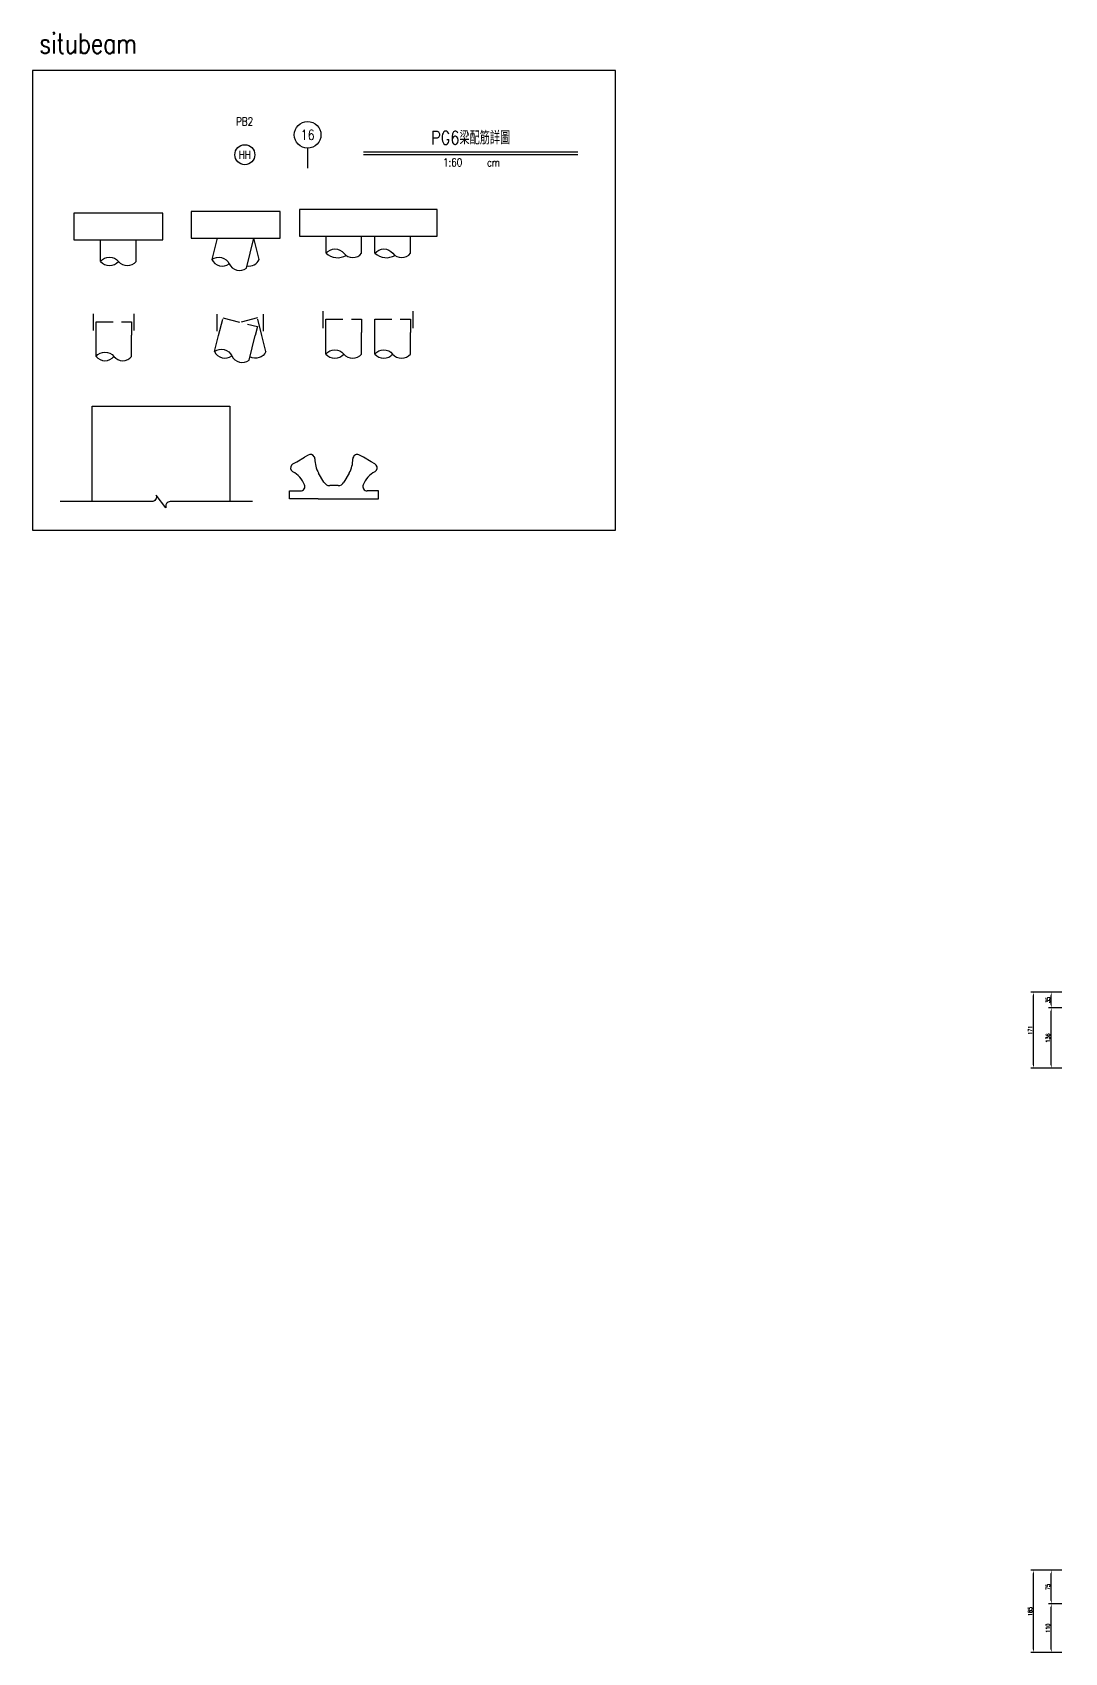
# Model space of a CAD drawing. Extents: x -46 to 10091, y -1640 to 3150.
# Drawn here: x 2531 to 4852, y -1330 to 2314 of the extents above; entities that cross this region are included whole.
import ezdxf
from ezdxf.enums import TextEntityAlignment as Align

# ---------------------------------------------------------------- set-up
doc = ezdxf.new("R2010")
doc.units = 0
doc.header["$LTSCALE"] = 3
doc.linetypes.add('DASHED', pattern=[19.05, 12.7, -6.35])
doc.layers.get('0').update_dxf_attribs({"linetype": 'CONTINUOUS'})
for name, color, linetype in [('HB_0', 7, 'CONTINUOUS'), ('HB_DIM', 1, 'CONTINUOUS'), ('HB_SYMBOLS', 7, 'CONTINUOUS'), ('大樑編號', 2, 'CONTINUOUS')]:
    doc.layers.add(name, color=color, linetype=linetype)
doc.styles.get("Standard").update_dxf_attribs({"font": 'ROMANS.shx', "width": 0.8, "bigfont": 'LCHINA.shx'})
doc.dimstyles.new('30', dxfattribs={"dimscale": 3, "dimtxt": 3, "dimasz": 2.5, "dimexe": 2, "dimexo": 2, "dimgap": 1, "dimtad": 1, "dimdsep": 46, "dimtxsty": 'Standard', "dimcen": 0, "dimclrd": 256, "dimclre": 256, "dimclrt": 2, "dimadec": 0, "dimazin": 0, "dimtfac": 1, "dimtix": 1, "dimtmove": 2, "dimatfit": 3, "dimfxl": 0, "dimtolj": 1, "dimtzin": 0, "dimarcsym": 0})

# ---------------------------------------------------------------- blocks, each defined once
blk = doc.blocks.new('預鑄樁帽2x2')
at = {"layer": 'HB_0'}
blk.add_lwpolyline([(-100, 0), (100, 0), (100, 60), (-100, 60)], close=True, dxfattribs=at)
blk = doc.blocks.new('cap_pile')
at = {"linetype": 'Continuous'}
for p, q in [((-40, -108.1), (-40, -60)), ((40, -108.1), (40, -60))]:
    blk.add_line(p, q, dxfattribs=at)
for points in [[(-40, -108.1, -0.48), (0, -108.1, 0.48), (40, -108.1, 0.48)], [(-40, -108.1, 0.48), (0, -108.1, 0.48)]]:
    blk.add_lwpolyline(points, format="xyb", dxfattribs=at)
blk.add_blockref('預鑄樁帽2x2', (0, -60))
blk = doc.blocks.new('cap_pile_raked')
at = {"linetype": 'Continuous'}
for points in [[(-41.2, -60), (-53.2, -108.1)], [(24.4, -127.5), (41.2, -60)]]:
    blk.add_lwpolyline(points, dxfattribs=at)
blk.add_lwpolyline([(53.2, -108.1), (41.2, -60)])
for points in [[(-53.2, -108.1, -0.48), (-14.4, -117.8, 0.48), (24.4, -127.5, 0.48)], [(-53.2, -108.1, 0.48), (-14.4, -117.8, 0.48)], [(25.6, -122.6, 0.340232), (53.2, -108.1)]]:
    blk.add_lwpolyline(points, format="xyb", dxfattribs=at)
blk.add_blockref('預鑄樁帽2x2', (0, -60))
blk = doc.blocks.new('feader_top')
at = {"color": 7, "linetype": 'Continuous'}
for p, q in [((-92.3, 78.7), (-83.7, 83.7)), ((-83.7, 83.7), (-66.3, 93.7)), ((-57.7, 98.7), (-66.3, 93.7)), ((66.3, 93.7), (57.7, 98.7)), ((83.7, 83.7), (66.3, 93.7)), ((92.3, 78.7), (83.7, 83.7)), ((-22.4, 37.5), (-34.4, 58.3)), ((34.4, 58.3), (22.4, 37.5)), ((-100, 0), (-100, 18)), ((-100, 18), (-75.1, 18)), ((-35, 0), (-100, 0)), ((-35, 0), (35, 0)), ((0, 30), (-9.4, 30)), ((9.4, 30), (0, 30)), ((35, 0), (100, 0)), ((100, 18), (75.1, 18)), ((100, 0), (100, 18))]:
    blk.add_line(p, q, dxfattribs=at)
for centre, radius, start, end in [((-87.3, 70), 10, 120, 210), ((-52.7, 90), 10, 30, 120), ((-53.2, 89.6), 10.7, 1.3853, 30.3798), ((17.4, 88.6), 60, 178.7643, 210.2362), ((-17.4, 88.6), 60, 329.7638, 1.2357), ((53.2, 89.6), 10.7, 149.6202, 178.6147), ((52.7, 90), 10, 60, 150), ((87.3, 70), 10, 330, 60), ((-86.7, 70.3), 10.7, 209.6202, 238.6147), ((-121.1, 8.6), 60, 22.8745, 61.2357), ((-9.4, 45), 15, 210, 270), ((9.4, 45), 15, 270, 330), ((121.1, 8.6), 60, 118.7643, 157.1255), ((86.7, 70.3), 10.7, 301.3853, 330.3798), ((-75.1, 28), 10, 270, 22.8745), ((75.1, 28), 10, 157.1255, 270)]:
    blk.add_arc(centre, radius, start, end, dxfattribs=at)
blk = doc.blocks.new('cap_pile_two')
for p, q in [((-95, -98.1), (-95, -60)), ((-15, -98.1), (-15, -60)), ((-15, -60), (15, -60)), ((15, -98.1), (15, -60)), ((95, -98.1), (95, -60))]:
    blk.add_line(p, q)
blk.add_lwpolyline([(-155, -60), (155, -60), (155, 0), (-155, 0)], close=True)
for points in [[(-95, -98.1, -0.48), (-55, -98.1, 0.48), (-15, -98.1, 0.48)], [(-95, -98.1, 0.326111), (-49.8, -103, 0.326111)], [(15, -98.1, -0.48), (55, -98.1, 0.48), (95, -98.1, 0.48)], [(15, -98.1, 0.326111), (60.2, -103, 0.326111)]]:
    blk.add_lwpolyline(points, format="xyb")
blk = doc.blocks.new('fender_bottom')
at = {"linetype": 'Continuous'}
blk.add_line((-155, 0), (155, 0), dxfattribs=at)
for points in [[(-155, -215), (-155, 0)], [(155, 0), (155, -215)]]:
    blk.add_lwpolyline(points)
at = {"color": 1, "linetype": 'Continuous'}
blk.add_lwpolyline([(205.5, -215), (20.8, -215, 0.529473), (11.1, -229.3), (-11.1, -200.7, -0.532815), (-20.8, -215), (-227, -215)], format="xyb", dxfattribs=at)
blk = doc.blocks.new('title_beam')
at = {"color": 3, "linetype": 'Continuous'}
blk.add_line((-241.2, 0), (241.2, 0), dxfattribs=at)
at = {"color": 1, "linetype": 'Continuous'}
blk.add_line((-241.2, -6), (241.2, -6), dxfattribs=at)
at = {"color": 3, "linetype": 'Continuous', "width": 0.8}
blk.add_attdef('TITLE', text='', height=30, dxfattribs=at).set_placement((0, 33), align=Align.MIDDLE)
at = {"linetype": 'Continuous', "width": 0.8}
blk.add_attdef('SCALE', text='', height=18, dxfattribs=at).set_placement((-40.6, -24), align=Align.MIDDLE)
blk.add_attdef('CM', (36.5, -33), '', height=18, dxfattribs=at)
blk = doc.blocks.new('pile')
at = {"color": 252, "linetype": 'DASHED'}
for p, q in [((-46, -40), (-46, 0)), ((46, -40), (46, 0))]:
    blk.add_line(p, q, dxfattribs=at)
at = {"linetype": 'Continuous'}
for p, q in [((-40, -98.1), (-40, -50)), ((40, -98.1), (40, -50))]:
    blk.add_line(p, q, dxfattribs=at)
at = {"color": 252, "linetype": 'DASHED'}
blk.add_lwpolyline([(-40, -50), (-40, -20), (40, -20), (40, -50)], dxfattribs=at)
at = {"linetype": 'Continuous'}
for points in [[(-40, -98.1, -0.48), (0, -98.1, 0.48), (40, -98.1, 0.48)], [(-40, -98.1, 0.48), (0, -98.1, 0.48)]]:
    blk.add_lwpolyline(points, format="xyb", dxfattribs=at)
blk = doc.blocks.new('pile_racked')
at = {"layer": 'HB_0', "color": 252, "linetype": 'DASHED'}
for p, q in [((-52.2, -40), (-52.2, 0)), ((52.2, -40), (52.2, 0))]:
    blk.add_line(p, q, dxfattribs=at)
at = {"layer": 'HB_0', "linetype": 'Continuous'}
for p, q in [((-57.7, -86), (-48.7, -50)), ((19.9, -105.4), (33.7, -50)), ((57.7, -86), (48.7, -50))]:
    blk.add_line(p, q, dxfattribs=at)
at = {"layer": 'HB_0', "color": 252, "linetype": 'DASHED'}
for points in [[(-48.7, -50), (-38.8, -10.3), (38.8, -29.7), (33.7, -50)], [(48.7, -50), (38.8, -10.3), (0, -20)]]:
    blk.add_lwpolyline(points, dxfattribs=at)
at = {"layer": 'HB_0', "linetype": 'Continuous'}
for points in [[(-57.7, -86, -0.48), (-18.9, -95.7, 0.48), (19.9, -105.4, 0.48)], [(-57.7, -86, 0.48), (-18.9, -95.7, 0.48)], [(57.7, -86, -0.439137), (21.8, -97.6, -0.439137)]]:
    blk.add_lwpolyline(points, format="xyb", dxfattribs=at)
blk = doc.blocks.new('pile_two')
at = {"color": 252, "linetype": 'DASHED'}
for p, q in [((101, -40), (101, 0)), ((-101, -40), (-101, 0))]:
    blk.add_line(p, q, dxfattribs=at)
at = {"linetype": 'Continuous'}
for p, q in [((-95, -98.1), (-95, -50)), ((-15, -98.1), (-15, -50)), ((15, -98.1), (15, -50)), ((95, -98.1), (95, -50))]:
    blk.add_line(p, q, dxfattribs=at)
at = {"color": 252, "linetype": 'DASHED'}
for points in [[(-95, -50), (-95, -20), (-15, -20), (-15, -50)], [(15, -50), (15, -20), (95, -20), (95, -50)]]:
    blk.add_lwpolyline(points, dxfattribs=at)
at = {"linetype": 'Continuous'}
for points in [[(-95, -98.1, -0.48), (-55, -98.1, 0.48), (-15, -98.1, 0.48)], [(-95, -98.1, 0.48), (-55, -98.1, 0.48)], [(15, -98.1, -0.48), (55, -98.1, 0.48), (95, -98.1, 0.48)], [(15, -98.1, 0.48), (55, -98.1, 0.48)]]:
    blk.add_lwpolyline(points, format="xyb", dxfattribs=at)
blk = doc.blocks.new('line_guide')
at = {"color": 4, "linetype": 'Continuous'}
blk.add_line((0, 0), (0, -45), dxfattribs=at)
blk.add_circle((0, 30), 30, dxfattribs=at)
at = {"color": 4, "linetype": 'Continuous', "width": 0.8}
blk.add_attdef('A', text='', height=22.5, dxfattribs=at).set_placement((0, 30), align=Align.MIDDLE)
blk = doc.blocks.new('line_tag')
at = {"layer": 'HB_SYMBOLS', "color": 4, "linetype": 'Continuous'}
blk.add_circle((0, 0), 22.5, dxfattribs=at)
at = {"color": 4, "linetype": 'Continuous', "width": 0.8}
blk.add_attdef('A', text='', height=18, dxfattribs=at).set_placement((0, 0), align=Align.MIDDLE)
blk = doc.blocks.new('*D83')
at = {"layer": 'HB_DIM', "linetype": 'Continuous', "lineweight": -2}
for p, q in [((4845.9, 155.2), (4775.9, 155.2)), ((4781.9, -8.3), (4781.9, 147.7)), ((4845.9, -15.8), (4775.9, -15.8))]:
    blk.add_line(p, q, dxfattribs=at)
at = {"layer": 'HB_DIM'}
for points in [[(4783.2, 147.7), (4780.7, 147.7), (4781.9, 155.2)], [(4780.7, -8.3), (4783.2, -8.3), (4781.9, -15.8)]]:
    blk.add_solid(points, dxfattribs=at)
at = {"layer": 'HB_DIM', "color": 2, "linetype": 'Continuous', "insert": (4774.4, 69.7), "char_height": 9, "attachment_point": 5, "rotation": 90}
blk.add_mtext('\\A1;171', dxfattribs=at)
blk = doc.blocks.new('*D84')
at = {"layer": 'HB_DIM', "linetype": 'Continuous', "lineweight": -2}
for p, q in [((4845.9, 120.2), (4815.9, 120.2)), ((4821.9, -8.3), (4821.9, 112.7)), ((4845.9, -15.8), (4815.9, -15.8))]:
    blk.add_line(p, q, dxfattribs=at)
at = {"layer": 'HB_DIM'}
for points in [[(4823.2, 112.7), (4820.7, 112.7), (4821.9, 120.2)], [(4820.7, -8.3), (4823.2, -8.3), (4821.9, -15.8)]]:
    blk.add_solid(points, dxfattribs=at)
at = {"layer": 'HB_DIM', "color": 2, "linetype": 'Continuous', "insert": (4814.4, 52.2), "char_height": 9, "attachment_point": 5, "rotation": 90}
blk.add_mtext('\\A1;136', dxfattribs=at)
blk = doc.blocks.new('*D85')
at = {"layer": 'HB_DIM', "linetype": 'Continuous', "lineweight": -2}
for p, q in [((4845.9, 155.2), (4815.9, 155.2)), ((4821.9, 127.7), (4821.9, 147.7)), ((4845.9, 120.2), (4815.9, 120.2))]:
    blk.add_line(p, q, dxfattribs=at)
at = {"layer": 'HB_DIM'}
for points in [[(4823.2, 147.7), (4820.7, 147.7), (4821.9, 155.2)], [(4820.7, 127.7), (4823.2, 127.7), (4821.9, 120.2)]]:
    blk.add_solid(points, dxfattribs=at)
at = {"layer": 'HB_DIM', "color": 2, "linetype": 'Continuous', "insert": (4814.4, 137.7), "char_height": 9, "attachment_point": 5, "rotation": 90}
blk.add_mtext('\\A1;35', dxfattribs=at)
blk = doc.blocks.new('*D104')
at = {"layer": 'HB_DIM', "linetype": 'Continuous', "lineweight": -2}
for p, q in [((4845.9, -1144.8), (4775.9, -1144.8)), ((4781.9, -1322.3), (4781.9, -1152.3)), ((4845.9, -1329.8), (4775.9, -1329.8))]:
    blk.add_line(p, q, dxfattribs=at)
at = {"layer": 'HB_DIM'}
for points in [[(4783.2, -1152.3), (4780.7, -1152.3), (4781.9, -1144.8)], [(4780.7, -1322.3), (4783.2, -1322.3), (4781.9, -1329.8)]]:
    blk.add_solid(points, dxfattribs=at)
at = {"layer": 'HB_DIM', "color": 2, "linetype": 'Continuous', "insert": (4774.4, -1237.3), "char_height": 9, "attachment_point": 5, "rotation": 90}
blk.add_mtext('\\A1;185', dxfattribs=at)
blk = doc.blocks.new('*D105')
at = {"layer": 'HB_DIM', "linetype": 'Continuous', "lineweight": -2}
for p, q in [((4845.9, -1219.8), (4815.9, -1219.8)), ((4821.9, -1322.3), (4821.9, -1227.3)), ((4845.9, -1329.8), (4815.9, -1329.8))]:
    blk.add_line(p, q, dxfattribs=at)
at = {"layer": 'HB_DIM'}
for points in [[(4823.2, -1227.3), (4820.7, -1227.3), (4821.9, -1219.8)], [(4820.7, -1322.3), (4823.2, -1322.3), (4821.9, -1329.8)]]:
    blk.add_solid(points, dxfattribs=at)
at = {"layer": 'HB_DIM', "color": 2, "linetype": 'Continuous', "insert": (4814.4, -1274.8), "char_height": 9, "attachment_point": 5, "rotation": 90}
blk.add_mtext('\\A1;110', dxfattribs=at)
blk = doc.blocks.new('*D106')
at = {"layer": 'HB_DIM', "linetype": 'Continuous', "lineweight": -2}
for p, q in [((4845.9, -1144.8), (4815.9, -1144.8)), ((4821.9, -1212.3), (4821.9, -1152.3)), ((4845.9, -1219.8), (4815.9, -1219.8))]:
    blk.add_line(p, q, dxfattribs=at)
at = {"layer": 'HB_DIM'}
for points in [[(4823.2, -1152.3), (4820.7, -1152.3), (4821.9, -1144.8)], [(4820.7, -1212.3), (4823.2, -1212.3), (4821.9, -1219.8)]]:
    blk.add_solid(points, dxfattribs=at)
at = {"layer": 'HB_DIM', "color": 2, "linetype": 'Continuous', "insert": (4814.4, -1182.3), "char_height": 9, "attachment_point": 5, "rotation": 90}
blk.add_mtext('\\A1;75', dxfattribs=at)

msp = doc.modelspace()

# ---------------------------------------------------------------- linework, layer by layer
at = {"linetype": 'Continuous'}
msp.add_lwpolyline([(2530.914, 2228.308), (2530.914, 1194.643), (3842.054, 1194.643), (3842.054, 2228.308)], close=True, dxfattribs=at)

# ---------------------------------------------------------------- block references
for name, p, values in [('line_guide', (3149.808, 2053.345), {'A': '16'}), ('title_beam', (3516.411, 2045.17), {'TITLE': 'PG6梁配筋詳圖', 'SCALE': '1:60', 'CM': 'cm'}), ('line_tag', (3008.605, 2038.634), {'A': 'HH'})]:
    msp.add_blockref(name, p, dxfattribs=at).add_auto_attribs(values)
for name, p in [('cap_pile', (2724.337, 1906.917)), ('cap_pile', (2724.337, 1906.917)), ('cap_pile_raked', (2987.724, 1911.211)), ('cap_pile_two', (3286.257, 1915.173)), ('pile', (2714.091, 1682.993)), ('pile_racked', (2998.264, 1681.892)), ('pile_two', (3285.993, 1688.53)), ('fender_bottom', (2820.161, 1473.479)), ('feader_top', (3208.843, 1264.483))]:
    msp.add_blockref(name, p, dxfattribs=at)

# ---------------------------------------------------------------- texts
at = {"linetype": 'Continuous', "insert": (2546.484, 2311.491), "char_height": 45, "width": 231.61621, "attachment_point": 1}
msp.add_mtext('{situbeam}', dxfattribs=at)
at = {"layer": '大樑編號', "linetype": 'Continuous', "width": 0.8}
msp.add_text('PB2', height=18, rotation=360, dxfattribs=at).set_placement((3008.059, 2113.297), align=Align.MIDDLE)

# ---------------------------------------------------------------- dimensions: what is measured, and where the dimension line sits
at = {"layer": 'HB_DIM', "linetype": 'Continuous'}
for base, p1, p2, picture, middle in [((4781.925, 155.198), (4851.925, -15.802), (4851.925, 155.198), '*D83', (4774.425, 69.698)), ((4821.925, 155.198), (4851.925, 120.198), (4851.925, 155.198), '*D85', (4814.425, 137.698)), ((4821.925, 120.198), (4851.925, -15.802), (4851.925, 120.198), '*D84', (4814.425, 52.198)), ((4781.925, -1144.802), (4851.925, -1329.802), (4851.925, -1144.802), '*D104', (4774.425, -1237.302)), ((4821.925, -1144.802), (4851.925, -1219.802), (4851.925, -1144.802), '*D106', (4814.425, -1182.302)), ((4821.925, -1219.802), (4851.925, -1329.802), (4851.925, -1219.802), '*D105', (4814.425, -1274.802))]:
    dim = msp.add_linear_dim(base=base, p1=p1, p2=p2, angle=90, dimstyle='30', override={"dimtad": 4}, dxfattribs=at)
    dim.commit()
    dim.dimension.update_dxf_attribs({"geometry": picture, "text_midpoint": middle})

doc.saveas('drawing.dxf')
